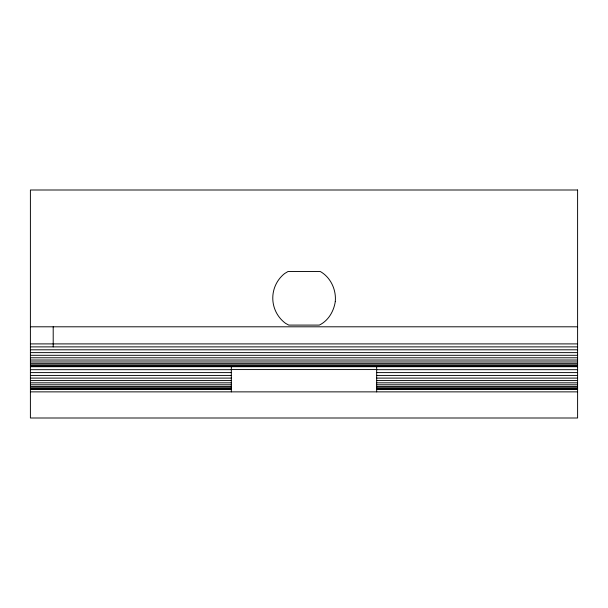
<?xml version="1.0" encoding="UTF-8"?>
<svg xmlns="http://www.w3.org/2000/svg" width="608" height="608" viewBox="0 0 608 608"><rect width="100%" height="100%" fill="white"/><g stroke="black" fill="none" stroke-linecap="round" stroke-linejoin="round"><path stroke-width="0.91" d="M30.4 326.8L577.6 326.8M30.4 343.9L577.6 343.9M30.4 346.879L577.6 346.879M30.4 349.798L577.6 349.798M30.4 352.625L577.6 352.625M30.4 355.3L577.6 355.3M30.4 357.778L577.6 357.778M30.4 360.02L577.6 360.02M30.4 361.988L577.6 361.988M30.4 363.645L577.6 363.645M30.4 364.967L577.6 364.967M30.4 365.925L577.6 365.925M30.4 366.502L577.6 366.502M30.4 366.7L577.6 366.7M231.329 369.558L376.671 369.558M30.4 369.679L231.321 369.679M376.671 369.679L577.6 369.679M30.4 372.598L231.321 372.598M376.671 372.598L577.6 372.598M30.4 375.425L231.321 375.425M376.671 375.425L577.6 375.425M30.4 378.1L231.321 378.1M376.671 378.1L577.6 378.1M30.4 380.578L231.321 380.578M376.671 380.578L577.6 380.578M30.4 382.82L231.321 382.82M376.671 382.82L577.6 382.82M30.4 384.788L231.321 384.788M376.671 384.788L577.6 384.788M30.4 386.445L231.321 386.445M376.671 386.445L577.6 386.445M30.4 387.767L231.321 387.767M376.671 387.767L577.6 387.767M30.4 388.725L231.321 388.725M376.671 388.725L577.6 388.725M30.4 389.302L231.321 389.302M376.671 389.302L577.6 389.302M30.4 389.5L231.329 389.5M376.671 389.5L577.6 389.5M30.4 391.871L577.6 391.871M376.671 366.7L376.671 391.871M231.329 366.7L231.329 391.871M53.2 326.8L53.2 346.879M335.274 301.621C333.815 311.266 328.328 320.788 319.306 325.09L288.732 325.09L285.494 323.296A31.35 31.35 0 0 1 284.597 273.562L288.01 271.51L320.294 271.51C330.729 277.43 336.406 289.803 335.274 301.621M577.6 190L30.4 190L30.4 418L577.6 418L577.6 190"/></g></svg>
